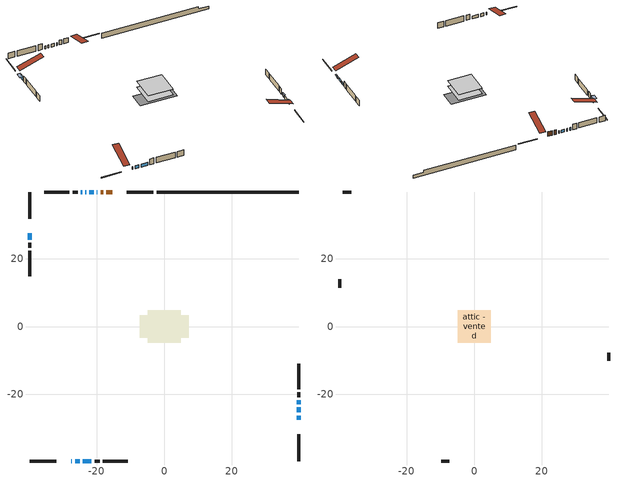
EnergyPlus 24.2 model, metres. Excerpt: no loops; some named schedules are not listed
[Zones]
conditioned space
 floor adiabatic (AdiabaticFloorConstruction): -4.87,-4.87 -4.87,4.87 4.87,4.87 4.87,-4.87 z0.76
 floor foundation (Slab1 construction): -7.23,-3.28 -7.23,3.28 7.23,3.28 7.23,-3.28 z-1.45
 wall outside (RimJoist1 construction): -3.18,39.81 -11.07,39.81 / -39.81,-39.81 -31.92,-39.81 / -39.81,39.81 -39.81,31.92 / 39.81,-39.81 39.81,-31.92 z0.76:1.06
 wall outside (AdiabaticWallConstruction 1): -15.43,39.81 -17.09,39.81 / -18.02,39.81 -18.83,39.81 z0.76:2.79
 wall outside (AdiabaticWallConstruction): 39.81,-27.56 39.81,-26.34 / 39.81,-22.96 39.81,-21.89 z0.76:1.68; 39.81,-25.41 39.81,-23.89 / -19.76,39.81 -19.99,39.81 / -27.56,-39.81 -27.33,-39.81 / -20.92,39.81 -22.14,39.81 / -23.06,39.81 -23.37,39.81 / -24.3,39.81 -24.68,39.81 / -26.4,-39.81 -25.03,-39.81 / -24.1,-39.81 -21.56,-39.81 z0.76:1.98; -39.81,27.56 -39.81,25.73 z0.76:2.28
 wall outside (Wall1 construction): -25.61,39.81 -27.14,39.81 / -20.63,-39.81 -19.11,-39.81 / -39.81,24.8 -39.81,23.28 / 39.81,-20.96 39.81,-19.44 z0.76:3.2
 wall outside (Wall2 construction): -28.07,39.81 -35.5,39.81 / -18.18,-39.81 -10.75,-39.81 / -39.81,22.35 -39.81,14.92 / 39.81,-18.51 39.81,-11.08 z0.76:3.2
 wall foundation (FoundationWall1 construction): -2.26,39.81,-1.45 -2.26,39.81,0.76 35.6,39.81,0.76 35.6,39.81,-0.21 39.81,39.81,-0.21 39.81,39.81,-1.45
 window (WindowConstruction): 39.81,-27.56 39.81,-26.34 z0.76:1.67
 window (WindowConstruction 8): 39.81,-25.41 39.81,-23.89 z0.76:1.98
 window (WindowConstruction 9): -19.76,39.81 -19.99,39.81 z0.76:1.98
 window (WindowConstruction 10): -27.56,-39.81 -27.33,-39.81 z0.76:1.98
 window (WindowConstruction 1): 39.81,-22.96 39.81,-21.89 z0.76:1.67
 window (WindowConstruction 2): -20.92,39.81 -22.14,39.81 z0.76:1.98
 window (WindowConstruction 3): -23.07,39.81 -23.37,39.81 z0.76:1.98
 window (WindowConstruction 4): -24.3,39.81 -24.68,39.81 z0.76:1.98
 window (WindowConstruction 5): -26.4,-39.81 -25.03,-39.81 z0.76:1.98
 window (WindowConstruction 6): -24.1,-39.81 -21.56,-39.81 z0.76:1.98
 window (WindowConstruction 7): -39.81,27.56 -39.81,25.73 z0.76:2.28
 door (Door): -15.43,39.81 -17.09,39.81 z0.76:2.79
 door (Door 1): -18.02,39.81 -18.83,39.81 z0.76:2.79
 ceiling adiabatic (AdiabaticFloorConstruction): 4.87,-4.87 4.87,4.87 -4.87,4.87 -4.87,-4.87 z0.76
attic - vented
 floor to conditioned space (Floor1 construction Reversed): -4.87,-4.87 -4.87,4.87 4.87,4.87 4.87,-4.87 z3.2
 wall outside (Wall3 construction): -36.42,39.81 -38.88,39.81 / -9.82,-39.81 -7.37,-39.81 / -39.81,13.99 -39.81,11.54 / 39.81,-10.15 39.81,-7.7 z0.76:3.2
 roof outside (Roof1 construction): -14.5,39.81,3.2 -14.5,30.32,6.36 -12,30.32,6.36 -12,39.81,3.2; -28.49,-39.81,3.2 -28.49,-30.32,6.36 -30.99,-30.32,6.36 -30.99,-39.81,3.2; -39.81,28.49,3.2 -30.32,28.49,6.36 -30.32,30.99,6.36 -39.81,30.99,3.2; 39.81,-28.49,3.2 30.32,-28.49,6.36 30.32,-30.99,6.36 39.81,-30.99,3.2
shading: 39.81,-26.14 39.81,-27.76 40.22,-27.76 40.22,-26.14 z1.88; 39.81,-21.69 39.81,-23.16 40.22,-23.16 40.22,-21.69 z1.88; -39.81,25.53 -39.81,27.76 -41.03,27.76 -41.03,25.53 z2.49
[Building]
Building 1: Terrain=Suburbs
[Site:Location]
Toronto City Centre_ON: Latitude {deg}=43.63; Longitude {deg}=-79.39; Time Zone {hr}=-5; Elevation {m}=77; Keep Site Location Information=Yes
[Site:GroundTemperature:Shallow]
5.01852, 3.26908, 3.12898, 3.95918, 7.29196, 10.6092, 13.4851, 15.3069, 15.4617, 13.9799, 11.1774, 7.9619
[Site:WaterMainsTemperature]
Calculation Method=Schedule; Temperature Schedule=mains temperature schedule
[Material] Roughness=Rough; Thermal Absorptance=0.9
Name | Thickness {m} | Conductivity {W/m-K} | Density {kg/m3} | Specific Heat {J/kg-K} | Solar Absorptance | Visible Absorptance
asphalt or fiberglass shingles | 0.00635 | 0.162714 | 1121.4 | 1465.45 | 0.4 | 0.4
ceiling loosefill ins | 0.0846667 | 0.0480833 | 16.02 | 1046.75 | 0.7 | 0.7
ceiling stud and cavity | 0.1397 | 0.0892432 | 65.682 | 1177.47 | 0.7 | 0.7
concrete 4.0 in. | 0.1016 | 1.803125 | 2242.8 | 837.4 | 0.7 | 0.7
concrete 8.0 in. | 0.2032 | 1.803125 | 2242.8 | 837.4 | 0.7 | 0.7
door material | 0.04445 | 0.053851 | 512.64 | 1214.23 | 0.7 | 0.7
door material 1 | 0.04445 | 0.327969 | 512.64 | 1214.23 | 0.7 | 0.7
exterior vertical ins | 0.0457286 | 0.029427 | 32.04 | 1214.23 | 0.7 | 0.7
floor covering | 0.0127 | 0.0433444 | 54.468 | 1339.84 | 0.6 | 0.6
floor rigid ins; wall rigid ins 1 | 0.512978 | 0.029427 | 32.04 | 1214.23 | 0.7 | 0.7
floor stud and cavity | 0.1397 | 1.75129 | 37.0049 | 1207.88 | 0.7 | 0.7
furniture material conditioned space 1 | 0.1524 | 0.115458 | 640.8 | 1214.23 | 0.6 | 0.6
gypsum board | 0.0127 | 0.160291 | 801 | 837.4 | 0.6 | 0.6
gypsum board 1 | 0.0127 | 0.160291 | 801 | 837.4 | 0.7 | 0.7
osb sheathing 0.5 in. | 0.0127 | 0.115458 | 512.64 | 1214.23 | 0.7 | 0.7
osb sheathing 0.75 in. | 0.01905 | 0.115458 | 512.64 | 1214.23 | 0.7 | 0.7
osb sheathing 2.0 in. | 0.0508 | 0.115458 | 512.64 | 1214.23 | 0.7 | 0.7
rim joist rigid ins; wall rigid ins | 0.051816 | 0.029427 | 32.04 | 1214.23 | 0.7 | 0.7
rim joist stud and cavity | 0.0508 | 0.0471729 | 125.044 | 1163.47 | 0.6 | 0.6
wall stud and cavity | 0.1397 | 0.39278 | 139.0536 | 1170.24 | 0.7 | 0.7
wall stud and cavity 1 | 0.1397 | 0.203435 | 139.0536 | 1170.24 | 0.7 | 0.7
wall stud and cavity 2 | 0.0889 | 6.9971 | 50.32683 | 1063.81 | 0.6 | 0.6
wall stud and cavity 3 | 0.0889 | 0.380278 | 52.3479 | 1209.89 | 0.7 | 0.7
wall stud and cavity 4 | 0.0889 | 0.391764 | 83.0341 | 1211.67 | 0.7 | 0.7
wood siding | 0.0254 | 0.102417 | 544.68 | 1172.36 | 0.4 | 0.4
wood siding 1 | 0.00254 | 0.102417 | 544.68 | 1172.36 | 0.4 | 0.4
wood siding 2; wood siding 3; wood siding 4 | 0.0254 | 0.102417 | 544.68 | 1172.36 | 0.7 | 0.7
[WindowMaterial:SimpleGlazingSystem]
Name | U-Factor {W/m2-K} | Solar Heat Gain Coefficient
WindowMaterial | 2.93609 | 0.65
WindowMaterial 1 | 2.94177 | 0.64
WindowMaterial 2 | 2.92076 | 0.67
WindowMaterial 3 | 3.00026 | 0.58
WindowMaterial 4 | 2.98776 | 0.6
WindowMaterial 5 | 2.95029 | 0.64
WindowMaterial 6 | 2.89067 | 0.69
WindowMaterial 7 | 2.89408 | 0.69
WindowMaterial 8 | 2.94859 | 0.64
WindowMaterial 9 | 3.063281 | 0.52
[Construction]
AdiabaticFloorConstruction: floor stud and cavity, floor rigid ins, osb sheathing 0.75 in., floor covering
AdiabaticWallConstruction: wood siding 3, wall rigid ins 1, wall stud and cavity 3, gypsum board
AdiabaticWallConstruction 1: wood siding 4, wall rigid ins 1, wall stud and cavity 3, gypsum board
Door: door material
Door 1: door material 1
Floor1 construction Reversed: gypsum board, ceiling stud and cavity, ceiling loosefill ins
FoundationWall1 construction: concrete 8.0 in., gypsum board 1
furniture construction conditioned space 1: furniture material conditioned space 1
PartitionWallConstruction: gypsum board, wall stud and cavity 4, gypsum board
RimJoist1 construction: wood siding 2, rim joist rigid ins, osb sheathing 2.0 in., rim joist stud and cavity
Roof1 construction: asphalt or fiberglass shingles
Slab1 construction: concrete 4.0 in.
Wall1 construction: wood siding, wall rigid ins, osb sheathing 0.5 in., wall stud and cavity, gypsum board
Wall2 construction: wood siding, wall rigid ins, osb sheathing 0.5 in., wall stud and cavity 1, gypsum board
Wall3 construction: wood siding 1, wall stud and cavity 2
WindowConstruction: WindowMaterial
WindowConstruction 1: WindowMaterial 1
WindowConstruction 10; WindowConstruction 9: WindowMaterial 9
WindowConstruction 2: WindowMaterial 2
WindowConstruction 3: WindowMaterial 3
WindowConstruction 4: WindowMaterial 4
WindowConstruction 5: WindowMaterial 5
WindowConstruction 6: WindowMaterial 6
WindowConstruction 7: WindowMaterial 7
WindowConstruction 8: WindowMaterial 8
[Zone] Multiplier=1; Part of Total Floor Area=Yes
Name | Volume {m3}
attic - vented | 48.7631
conditioned space | 476.1
[Space]
Name | Zone | Volume {m3}
attic - vented 1 | attic - vented | 48.7631
conditioned space 1 | conditioned space | 476.1
[ZoneInfiltration:EffectiveLeakageArea]
infil attic - vented 1: Zone or Space=attic - vented 1; Schedule=Always On Discrete; Effective Air Leakage Area {cm2}=3997.9; Stack Coefficient=0.000389556; Wind Coefficient=1.33354e-05
[ZoneMixing]
whole house fan mix: Zone or Space=attic - vented; Schedule=Always On Continuous; Design Flow Rate Calculation Method=Flow/Zone; Design Flow Rate {m3/s}=0; Source Zone or Space=conditioned space
[SurfaceProperty:ExposedFoundationPerimeter]
Slab1: Exposed Perimeter Calculation Method=TotalExposedPerimeter; Total Exposed Perimeter {m}=42.062
[InternalMass] Zone or ZoneList=conditioned space; Space or SpaceList=conditioned space 1
Name | Construction | Surface Area {m2}
furniture mass conditioned space 1 | furniture construction conditioned space 1 | 75.9402
partition wall mass | PartitionWallConstruction | 189.85
[Lights]
interior lighting: Zone or ZoneList or Space or SpaceList=conditioned space 1; Schedule=interior lighting schedule; Design Level Calculation Method=LightingLevel; Lighting Level {W}=343.2; Return Air Fraction=0; Fraction Radiant=0.6; Fraction Visible=0.2; Fraction Replaceable=1
[People]
occupants: Zone or ZoneList or Space or SpaceList=conditioned space 1; Number of People Schedule=occupants schedule; Number of People Calculation Method=People; Number of People=3; Fraction Radiant=0.314171; Sensible Heat Fraction=0.56303; Activity Level Schedule=occupants activity schedule; Carbon Dioxide Generation Rate {m3/s-W}=0; Enable ASHRAE 55 Comfort Warnings=No; Mean Radiant Temperature Calculation Type=EnclosureAveraged
[ElectricEquipment] Zone or ZoneList or Space or SpaceList=conditioned space 1; Design Level Calculation Method=EquipmentLevel
Name | Schedule | Design Level {W} | Fraction Latent | Fraction Radiant | Fraction Lost
clothes dryer | clothes dryer schedule | 140.772 | 0.015 | 0.081 | 0.85
clothes washer | clothes washer schedule | 32.1985 | 0.03 | 0.162 | 0.7
cooking range | cooking range schedule | 215.147 | 0.08 | 0.432 | 0.2
dishwasher | dishwasher schedule | 66.8632 | 0.3 | 0.18 | 0.4
fridge | fridge schedule | 72.9452 | 0 | 0.6 | 0
mech vent house fan | mech vent house fan schedule | 0 | 0 | 0 | 1
mech vent house fan cfis | mech vent house fan cfis schedule | 0 | 0 | 0 | 0
misc plug loads | misc plug loads schedule | 494.7 | 0.045 | 0.513 | 0.1
whole house fan | Always On Discrete | 0 | 0 | 0 | 1
[OtherEquipment] Zone or ZoneList or Space or SpaceList=conditioned space 1; Design Level Calculation Method=EquipmentLevel
Name | Fuel Type | Schedule | Design Level {W} | Fraction Latent | Fraction Radiant | Fraction Lost
clothes dryer 1 | Electricity | clothes dryer schedule | 0 | 0.015 | 0.081 | 0.85
cooking range 1 | Electricity | cooking range schedule | 0 | 0.08 | 0.432 | 0.2
general water use latent | None | general water use schedule | 62.594 | 1 | 0 | 0
general water use sensible | None | general water use schedule | -61.6891 | 0 | 0.6 | 0
mech vent house fan latent load | None | Always On Discrete | 0 | 1 | 0 | 0
mech vent house fan sensible load | None | Always On Discrete | 0 | 0 | 0 | 0
water heater energy adjustment1 | NaturalGas | Always On Discrete | 0.01 | 0 | 0 | 1
[ZoneInfiltration:DesignFlowRate] Zone or ZoneList or Space or SpaceList=conditioned space 1; Schedule=Always On Discrete; Design Flow Rate Calculation Method=Flow/Zone; Design Flow Rate {m3/s}=0
infil flow; natural vent flow; whole house fan flow
[AvailabilityManager:Scheduled]
central ac and furnace airloop Availability Manager: Schedule=Always On Discrete
[Foundation:Kiva]
Foundation Kiva 1: Initial Indoor Air Temperature {C}=18; Wall Height Above Grade {m}=0.760019; Wall Depth Below Slab {m}=0.2032; Custom Block Material Name 1=exterior vertical ins; Custom Block Depth 1 {m}=2.21001; Custom Block X Position 1 {m}=0.2159; Custom Block Z Position 1 {m}=0
[Foundation:Kiva:Settings]
Soil Conductivity {W/m-K}=0.849921; Soil Density {kg/m3}=1842.3; Soil Specific Heat {J/kg-K}=418.7; Ground Solar Absorptivity=0.9; Ground Thermal Absorptivity=0.9; Ground Surface Roughness {m}=0.03; Far-Field Width {m}=40; Deep-Ground Boundary Condition=ZeroFlux; Deep-Ground Depth {m}=40; Minimum Cell Dimension {m}=0.2; Maximum Cell Growth Coefficient=3; Simulation Timestep=Timestep
[Exterior:Lights]
exterior lighting: Schedule=exterior lighting schedule; Design Level {W}=75.6
[EnergyManagementSystem:GlobalVariable]
central_ac_and_furnace_airloop_Fan_RTF
infil_program_Qfan
infil_program_Qinf
natural_vent_program_Qnv
natural_vent_program_Qwhf
[EnergyManagementSystem:Sensor]
Name | Output:Variable or Output:Meter Index Key | Output:Variable or Output:Meter
airflow_gain | infil flow | Infiltration Sensible Heat Gain Energy
airflow_gain_1 | natural vent flow | Infiltration Sensible Heat Gain Energy
airflow_gain_2 | whole house fan flow | Infiltration Sensible Heat Gain Energy
airflow_loss | infil flow | Infiltration Sensible Heat Loss Energy
airflow_loss_1 | natural vent flow | Infiltration Sensible Heat Loss Energy
airflow_loss_2 | whole house fan flow | Infiltration Sensible Heat Loss Energy
clg_load_cond |  | Cooling:EnergyTransfer:Zone:CONDITIONED SPACE
clg_sp_s; clg_sp_s_1 | cooling setpoint | Schedule Value
clothes_dryer_exhaust_0_sch_s | clothes dryer exhaust 0 schedule | Schedule Value
cool_season | cooling season schedule | Schedule Value
htg_load_cond |  | Heating:EnergyTransfer:Zone:CONDITIONED SPACE
htg_sp_s; htg_sp_s_1 | heating setpoint | Schedule Value
ig_ee_conv | clothes dryer | Electric Equipment Convective Heating Energy
ig_ee_conv_2 | cooking range | Electric Equipment Convective Heating Energy
ig_ee_conv_4 | fridge | Electric Equipment Convective Heating Energy
ig_ee_conv_5 | misc plug loads | Electric Equipment Convective Heating Energy
ig_ee_conv_6 | whole house fan | Electric Equipment Convective Heating Energy
ig_ee_rad | clothes dryer | Electric Equipment Radiant Heating Energy
ig_ee_rad_2 | cooking range | Electric Equipment Radiant Heating Energy
ig_ee_rad_4 | fridge | Electric Equipment Radiant Heating Energy
ig_ee_rad_5 | misc plug loads | Electric Equipment Radiant Heating Energy
ig_ee_rad_6 | whole house fan | Electric Equipment Radiant Heating Energy
ig_lgt_conv | interior lighting | Lights Convective Heating Energy
ig_lgt_rad | interior lighting | Lights Radiant Heating Energy
ig_lgt_vis | interior lighting | Lights Visible Radiation Heating Energy
ig_oe_conv | clothes dryer 1 | Other Equipment Convective Heating Energy
ig_oe_conv_1 | cooking range 1 | Other Equipment Convective Heating Energy
ig_oe_conv_2 | general water use latent | Other Equipment Convective Heating Energy
ig_oe_conv_3 | general water use sensible | Other Equipment Convective Heating Energy
ig_oe_conv_4 | water heater energy adjustment1 | Other Equipment Convective Heating Energy
ig_oe_rad | clothes dryer 1 | Other Equipment Radiant Heating Energy
ig_oe_rad_1 | cooking range 1 | Other Equipment Radiant Heating Energy
ig_oe_rad_2 | general water use latent | Other Equipment Radiant Heating Energy
ig_oe_rad_3 | general water use sensible | Other Equipment Radiant Heating Energy
ig_oe_rad_4 | water heater energy adjustment1 | Other Equipment Radiant Heating Energy
ig_ppl_conv | occupants | People Convective Heating Energy
ig_ppl_rad | occupants | People Radiant Heating Energy
im_conv | furniture mass conditioned space 1 | Surface Inside Face Convection Heat Gain Energy
im_conv_1 | partition wall mass | Surface Inside Face Convection Heat Gain Energy
im_ig | furniture mass conditioned space 1 | Surface Inside Face Internal Gains Radiation Heat Gain Energy
im_ig_1 | partition wall mass | Surface Inside Face Internal Gains Radiation Heat Gain Energy
im_lgt | furniture mass conditioned space 1 | Surface Inside Face Lights Radiation Heat Gain Energy
im_lgt_1 | partition wall mass | Surface Inside Face Lights Radiation Heat Gain Energy
im_sol | furniture mass conditioned space 1 | Surface Inside Face Solar Radiation Heat Gain Energy
im_sol_1 | partition wall mass | Surface Inside Face Solar Radiation Heat Gain Energy
im_surf | furniture mass conditioned space 1 | Surface Inside Face Net Surface Thermal Radiation Heat Gain Energy
im_surf_1 | partition wall mass | Surface Inside Face Net Surface Thermal Radiation Heat Gain Energy
mv_conv | mech vent house fan | Electric Equipment Convective Heating Energy
mv_conv_1 | mech vent house fan cfis | Electric Equipment Convective Heating Energy
mv_conv_2 | mech vent house fan latent load | Other Equipment Convective Heating Energy
mv_conv_3 | mech vent house fan sensible load | Other Equipment Convective Heating Energy
mv_rad | mech vent house fan | Electric Equipment Radiant Heating Energy
mv_rad_1 | mech vent house fan cfis | Electric Equipment Radiant Heating Energy
mv_rad_2 | mech vent house fan latent load | Other Equipment Radiant Heating Energy
mv_rad_3 | mech vent house fan sensible load | Other Equipment Radiant Heating Energy
natural_vent_s | natural vent schedule | Schedule Value
out_pb_s |  | Site Outdoor Air Barometric Pressure
out_wt_s |  | Site Outdoor Air Humidity Ratio
site_vw_s |  | Site Wind Speed
ss_back_out | Window1 | Surface Window Shortwave from Zone Back Out Window Heat Transfer Rate
ss_back_out_1 | Window10 | Surface Window Shortwave from Zone Back Out Window Heat Transfer Rate
ss_back_out_10 | Window9 | Surface Window Shortwave from Zone Back Out Window Heat Transfer Rate
ss_back_out_2 | Window12 | Surface Window Shortwave from Zone Back Out Window Heat Transfer Rate
ss_back_out_3 | Window13 | Surface Window Shortwave from Zone Back Out Window Heat Transfer Rate
ss_back_out_4 | Window2 | Surface Window Shortwave from Zone Back Out Window Heat Transfer Rate
ss_back_out_5 | Window3 | Surface Window Shortwave from Zone Back Out Window Heat Transfer Rate
ss_back_out_6 | Window4 | Surface Window Shortwave from Zone Back Out Window Heat Transfer Rate
ss_back_out_7 | Window5 | Surface Window Shortwave from Zone Back Out Window Heat Transfer Rate
ss_back_out_8 | Window6 | Surface Window Shortwave from Zone Back Out Window Heat Transfer Rate
ss_back_out_9 | Window8 | Surface Window Shortwave from Zone Back Out Window Heat Transfer Rate
ss_conv | Door1 | Surface Inside Face Convection Heat Gain Energy
ss_conv_1 | Door3 | Surface Inside Face Convection Heat Gain Energy
ss_conv_10 | Window6 | Surface Inside Face Convection Heat Gain Energy
ss_conv_11 | Window8 | Surface Inside Face Convection Heat Gain Energy
ss_conv_12 | Window9 | Surface Inside Face Convection Heat Gain Energy
ss_conv_2 | Window1 | Surface Inside Face Convection Heat Gain Energy
ss_conv_3 | Window10 | Surface Inside Face Convection Heat Gain Energy
ss_conv_4 | Window12 | Surface Inside Face Convection Heat Gain Energy
ss_conv_5 | Window13 | Surface Inside Face Convection Heat Gain Energy
ss_conv_6 | Window2 | Surface Inside Face Convection Heat Gain Energy
ss_conv_7 | Window3 | Surface Inside Face Convection Heat Gain Energy
ss_conv_8 | Window4 | Surface Inside Face Convection Heat Gain Energy
ss_conv_9 | Window5 | Surface Inside Face Convection Heat Gain Energy
ss_ig | Door1 | Surface Inside Face Internal Gains Radiation Heat Gain Energy
ss_ig_1 | Door3 | Surface Inside Face Internal Gains Radiation Heat Gain Energy
ss_ig_10 | Window6 | Surface Inside Face Internal Gains Radiation Heat Gain Energy
ss_ig_11 | Window8 | Surface Inside Face Internal Gains Radiation Heat Gain Energy
ss_ig_12 | Window9 | Surface Inside Face Internal Gains Radiation Heat Gain Energy
ss_ig_2 | Window1 | Surface Inside Face Internal Gains Radiation Heat Gain Energy
ss_ig_3 | Window10 | Surface Inside Face Internal Gains Radiation Heat Gain Energy
ss_ig_4 | Window12 | Surface Inside Face Internal Gains Radiation Heat Gain Energy
ss_ig_5 | Window13 | Surface Inside Face Internal Gains Radiation Heat Gain Energy
ss_ig_6 | Window2 | Surface Inside Face Internal Gains Radiation Heat Gain Energy
ss_ig_7 | Window3 | Surface Inside Face Internal Gains Radiation Heat Gain Energy
ss_ig_8 | Window4 | Surface Inside Face Internal Gains Radiation Heat Gain Energy
ss_ig_9 | Window5 | Surface Inside Face Internal Gains Radiation Heat Gain Energy
ss_lgt | Door1 | Surface Inside Face Lights Radiation Heat Gain Energy
ss_lgt_1 | Door3 | Surface Inside Face Lights Radiation Heat Gain Energy
ss_sol | Door1 | Surface Inside Face Solar Radiation Heat Gain Energy
ss_sol_1 | Door3 | Surface Inside Face Solar Radiation Heat Gain Energy
ss_surf | Door1 | Surface Inside Face Net Surface Thermal Radiation Heat Gain Energy
ss_surf_1 | Door3 | Surface Inside Face Net Surface Thermal Radiation Heat Gain Energy
ss_surf_10 | Window6 | Surface Inside Face Net Surface Thermal Radiation Heat Gain Energy
ss_surf_11 | Window8 | Surface Inside Face Net Surface Thermal Radiation Heat Gain Energy
ss_surf_12 | Window9 | Surface Inside Face Net Surface Thermal Radiation Heat Gain Energy
ss_surf_2 | Window1 | Surface Inside Face Net Surface Thermal Radiation Heat Gain Energy
ss_surf_3 | Window10 | Surface Inside Face Net Surface Thermal Radiation Heat Gain Energy
ss_surf_4 | Window12 | Surface Inside Face Net Surface Thermal Radiation Heat Gain Energy
ss_surf_5 | Window13 | Surface Inside Face Net Surface Thermal Radiation Heat Gain Energy
ss_surf_6 | Window2 | Surface Inside Face Net Surface Thermal Radiation Heat Gain Energy
ss_surf_7 | Window3 | Surface Inside Face Net Surface Thermal Radiation Heat Gain Energy
ss_surf_8 | Window4 | Surface Inside Face Net Surface Thermal Radiation Heat Gain Energy
ss_surf_9 | Window5 | Surface Inside Face Net Surface Thermal Radiation Heat Gain Energy
ss_trans_in | Window1 | Surface Window Transmitted Solar Radiation Rate
ss_trans_in_1 | Window10 | Surface Window Transmitted Solar Radiation Rate
ss_trans_in_10 | Window9 | Surface Window Transmitted Solar Radiation Rate
ss_trans_in_2 | Window12 | Surface Window Transmitted Solar Radiation Rate
ss_trans_in_3 | Window13 | Surface Window Transmitted Solar Radiation Rate
ss_trans_in_4 | Window2 | Surface Window Transmitted Solar Radiation Rate
ss_trans_in_5 | Window3 | Surface Window Transmitted Solar Radiation Rate
ss_trans_in_6 | Window4 | Surface Window Transmitted Solar Radiation Rate
ss_trans_in_7 | Window5 | Surface Window Transmitted Solar Radiation Rate
ss_trans_in_8 | Window6 | Surface Window Transmitted Solar Radiation Rate
ss_trans_in_9 | Window8 | Surface Window Transmitted Solar Radiation Rate
ss_trans_out | Window1 | Surface Inside Face Initial Transmitted Diffuse Transmitted Out Window Solar Radiation Rate
ss_trans_out_1 | Window10 | Surface Inside Face Initial Transmitted Diffuse Transmitted Out Window Solar Radiation Rate
ss_trans_out_10 | Window9 | Surface Inside Face Initial Transmitted Diffuse Transmitted Out Window Solar Radiation Rate
ss_trans_out_2 | Window12 | Surface Inside Face Initial Transmitted Diffuse Transmitted Out Window Solar Radiation Rate
ss_trans_out_3 | Window13 | Surface Inside Face Initial Transmitted Diffuse Transmitted Out Window Solar Radiation Rate
ss_trans_out_4 | Window2 | Surface Inside Face Initial Transmitted Diffuse Transmitted Out Window Solar Radiation Rate
ss_trans_out_5 | Window3 | Surface Inside Face Initial Transmitted Diffuse Transmitted Out Window Solar Radiation Rate
ss_trans_out_6 | Window4 | Surface Inside Face Initial Transmitted Diffuse Transmitted Out Window Solar Radiation Rate
ss_trans_out_7 | Window5 | Surface Inside Face Initial Transmitted Diffuse Transmitted Out Window Solar Radiation Rate
ss_trans_out_8 | Window6 | Surface Inside Face Initial Transmitted Diffuse Transmitted Out Window Solar Radiation Rate
ss_trans_out_9 | Window8 | Surface Inside Face Initial Transmitted Diffuse Transmitted Out Window Solar Radiation Rate
s_conv | Floor1 | Surface Inside Face Convection Heat Gain Energy
s_conv_1 | FoundationWall1 | Surface Inside Face Convection Heat Gain Energy
s_conv_10 | Wall1:180 | Surface Inside Face Convection Heat Gain Energy
s_conv_11 | Wall1:270 | Surface Inside Face Convection Heat Gain Energy
s_conv_12 | Wall1:90 | Surface Inside Face Convection Heat Gain Energy
s_conv_13 | Wall2:0 | Surface Inside Face Convection Heat Gain Energy
s_conv_14 | Wall2:180 | Surface Inside Face Convection Heat Gain Energy
s_conv_15 | Wall2:270 | Surface Inside Face Convection Heat Gain Energy
s_conv_16 | Wall2:90 | Surface Inside Face Convection Heat Gain Energy
s_conv_2 | inferred conditioned ceiling | Surface Inside Face Convection Heat Gain Energy
s_conv_3 | inferred conditioned floor | Surface Inside Face Convection Heat Gain Energy
s_conv_4 | RimJoist1:0 | Surface Inside Face Convection Heat Gain Energy
s_conv_5 | RimJoist1:180 | Surface Inside Face Convection Heat Gain Energy
s_conv_6 | RimJoist1:270 | Surface Inside Face Convection Heat Gain Energy
s_conv_7 | RimJoist1:90 | Surface Inside Face Convection Heat Gain Energy
s_conv_8 | Slab1 | Surface Inside Face Convection Heat Gain Energy
s_conv_9 | Wall1:0 | Surface Inside Face Convection Heat Gain Energy
s_ig | Floor1 | Surface Inside Face Internal Gains Radiation Heat Gain Energy
s_ig_1 | FoundationWall1 | Surface Inside Face Internal Gains Radiation Heat Gain Energy
s_ig_10 | Wall1:180 | Surface Inside Face Internal Gains Radiation Heat Gain Energy
s_ig_11 | Wall1:270 | Surface Inside Face Internal Gains Radiation Heat Gain Energy
s_ig_12 | Wall1:90 | Surface Inside Face Internal Gains Radiation Heat Gain Energy
s_ig_13 | Wall2:0 | Surface Inside Face Internal Gains Radiation Heat Gain Energy
s_ig_14 | Wall2:180 | Surface Inside Face Internal Gains Radiation Heat Gain Energy
s_ig_15 | Wall2:270 | Surface Inside Face Internal Gains Radiation Heat Gain Energy
s_ig_16 | Wall2:90 | Surface Inside Face Internal Gains Radiation Heat Gain Energy
s_ig_2 | inferred conditioned ceiling | Surface Inside Face Internal Gains Radiation Heat Gain Energy
s_ig_3 | inferred conditioned floor | Surface Inside Face Internal Gains Radiation Heat Gain Energy
s_ig_4 | RimJoist1:0 | Surface Inside Face Internal Gains Radiation Heat Gain Energy
s_ig_5 | RimJoist1:180 | Surface Inside Face Internal Gains Radiation Heat Gain Energy
